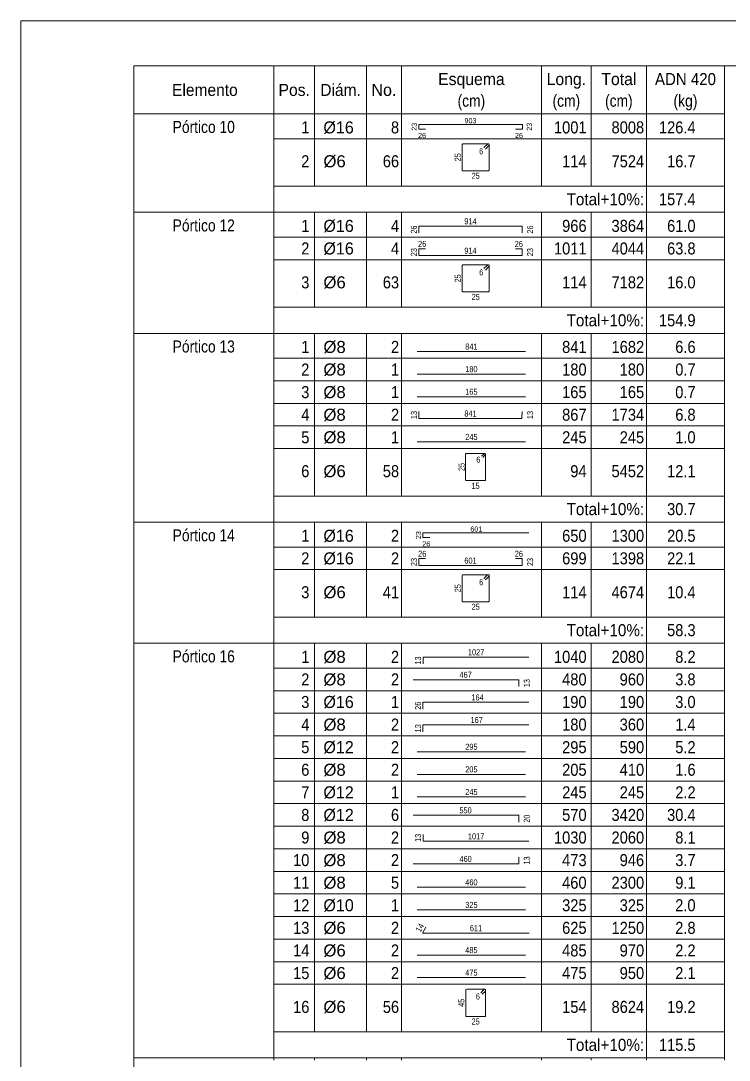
# Model space of a CAD drawing. Header units: millimetres. Extents: x 2 to 158, y -69 to 77.
# Drawn here: x 2.41 to 18.09, y -0.62 to 22.39 of the extents above; entities that cross this region are included whole.
import ezdxf
from ezdxf.enums import TextEntityAlignment as Align

# ---------------------------------------------------------------- set-up
doc = ezdxf.new("R2010")
doc.units = ezdxf.units.MM
for name, color, linetype, lineweight in [('DESPIECES_TABLA', 7, 'Continuous', 9), ('RECUAD_LIMITES', 2, 'Continuous', 0), ('RECUAD_MARCO', 1, 'Continuous', 20), ('TABLAS', 1, 'Continuous', 9), ('TEXTO_TABLAS', 1, 'Continuous', 0), ('TEXTOS_COTAS_DESPIECES_TABLA', 1, 'Continuous', 0)]:
    doc.layers.add(name, color=color, linetype=linetype, lineweight=lineweight)
doc.styles.add('CYPETXT_romans', font='arial.ttf', dxfattribs={"height": 0.2})

msp = doc.modelspace()

# ---------------------------------------------------------------- linework, layer by layer
at = {"layer": 'DESPIECES_TABLA'}
for points in [[(11.36377, 19.98784), (11.21377, 19.98784), (11.21377, 20.08901), (13.5085, 20.08901), (13.5085, 19.98784), (13.3585, 19.98784)], [(12.69281, 19.54595), (12.76967, 19.62281), (12.77264, 19.62643), (12.77485, 19.63056), (12.77621, 19.63505), (12.77667, 19.63971), (12.77621, 19.64438), (12.77485, 19.64887), (12.77264, 19.653), (12.76967, 19.65662), (12.76605, 19.6596), (12.76191, 19.66181), (12.75743, 19.66317), (12.75276, 19.66363), (12.20059, 19.66363), (12.19144, 19.66181), (12.18368, 19.65662), (12.17849, 19.64887), (12.17667, 19.63971), (12.17667, 19.08754), (12.17849, 19.07839), (12.18368, 19.07063), (12.19144, 19.06545), (12.20059, 19.06363), (12.75276, 19.06363), (12.76191, 19.06545), (12.76967, 19.07063), (12.77485, 19.07839), (12.77667, 19.08754), (12.77667, 19.63971), (12.77621, 19.64438), (12.77485, 19.64887), (12.77264, 19.653), (12.76967, 19.65662), (12.76605, 19.6596), (12.76191, 19.66181), (12.75743, 19.66317), (12.75276, 19.66363), (12.7481, 19.66317), (12.74361, 19.66181), (12.73948, 19.6596), (12.73585, 19.65662), (12.65899, 19.57976)], [(11.21604, 17.68777), (11.21604, 17.83777), (13.50578, 17.83777), (13.50578, 17.68777)], [(11.36604, 17.33777), (11.21604, 17.33777), (11.21604, 17.18777), (13.50578, 17.18777), (13.50578, 17.33777), (13.35578, 17.33777)], [(12.69281, 16.86595), (12.76967, 16.94281), (12.77264, 16.94643), (12.77485, 16.95056), (12.77621, 16.95505), (12.77667, 16.95971), (12.77621, 16.96438), (12.77485, 16.96887), (12.77264, 16.973), (12.76967, 16.97662), (12.76605, 16.9796), (12.76191, 16.98181), (12.75743, 16.98317), (12.75276, 16.98363), (12.20059, 16.98363), (12.19144, 16.98181), (12.18368, 16.97662), (12.17849, 16.96887), (12.17667, 16.95971), (12.17667, 16.40754), (12.17849, 16.39839), (12.18368, 16.39063), (12.19144, 16.38545), (12.20059, 16.38363), (12.75276, 16.38363), (12.76191, 16.38545), (12.76967, 16.39063), (12.77485, 16.39839), (12.77667, 16.40754), (12.77667, 16.95971), (12.77621, 16.96438), (12.77485, 16.96887), (12.77264, 16.973), (12.76967, 16.97662), (12.76605, 16.9796), (12.76191, 16.98181), (12.75743, 16.98317), (12.75276, 16.98363), (12.7481, 16.98317), (12.74361, 16.98181), (12.73948, 16.9796), (12.73585, 16.97662), (12.65899, 16.89976)], [(11.18091, 15.06304), (13.58091, 15.06304)], [(11.18091, 14.56304), (13.58091, 14.56304)], [(11.18091, 14.06304), (13.58091, 14.06304)], [(11.2163, 13.73268), (11.2163, 13.58268), (13.49899, 13.58268), (13.50553, 13.73268)], [(11.18091, 13.06304), (13.58091, 13.06304)], [(12.63041, 12.72068), (12.68659, 12.77686), (12.68877, 12.77951), (12.69038, 12.78253), (12.69138, 12.78581), (12.69171, 12.78922), (12.69138, 12.79263), (12.69038, 12.79591), (12.68877, 12.79893), (12.68659, 12.80158), (12.68395, 12.80375), (12.68092, 12.80537), (12.67764, 12.80636), (12.67423, 12.8067), (12.27063, 12.8067), (12.26394, 12.80537), (12.25827, 12.80158), (12.25448, 12.79591), (12.25315, 12.78922), (12.25315, 12.22418), (12.25448, 12.21749), (12.25827, 12.21182), (12.26394, 12.20803), (12.27063, 12.2067), (12.67423, 12.2067), (12.68092, 12.20803), (12.68659, 12.21182), (12.69038, 12.21749), (12.69171, 12.22418), (12.69171, 12.78922), (12.69138, 12.79263), (12.69038, 12.79591), (12.68877, 12.79893), (12.68659, 12.80158), (12.68395, 12.80375), (12.68092, 12.80537), (12.67764, 12.80636), (12.67423, 12.8067), (12.67082, 12.80636), (12.66755, 12.80537), (12.66452, 12.80375), (12.66188, 12.80158), (12.6057, 12.7454)], [(11.45738, 10.94796), (11.30738, 10.94796), (11.30738, 11.04875), (13.65471, 11.04875)], [(11.36575, 10.47788), (11.21575, 10.47788), (11.21575, 10.32788), (13.50607, 10.32788), (13.50607, 10.47788), (13.35607, 10.47788)], [(12.69281, 10.00595), (12.76967, 10.08281), (12.77264, 10.08643), (12.77485, 10.09056), (12.77621, 10.09505), (12.77667, 10.09971), (12.77621, 10.10438), (12.77485, 10.10887), (12.77264, 10.113), (12.76967, 10.11662), (12.76605, 10.1196), (12.76191, 10.12181), (12.75743, 10.12317), (12.75276, 10.12363), (12.20059, 10.12363), (12.19144, 10.12181), (12.18368, 10.11662), (12.17849, 10.10887), (12.17667, 10.09971), (12.17667, 9.54754), (12.17849, 9.53839), (12.18368, 9.53063), (12.19144, 9.52545), (12.20059, 9.52363), (12.75276, 9.52363), (12.76191, 9.52545), (12.76967, 9.53063), (12.77485, 9.53839), (12.77667, 9.54754), (12.77667, 10.09971), (12.77621, 10.10438), (12.77485, 10.10887), (12.77264, 10.113), (12.76967, 10.11662), (12.76605, 10.1196), (12.76191, 10.12181), (12.75743, 10.12317), (12.75276, 10.12363), (12.7481, 10.12317), (12.74361, 10.12181), (12.73948, 10.1196), (12.73585, 10.11662), (12.65899, 10.03976)], [(11.31004, 8.1471), (11.31004, 8.2971), (13.65468, 8.2971)], [(11.08868, 7.79718), (13.43044, 7.79718), (13.43044, 7.64718)], [(11.30874, 7.14766), (11.30874, 7.29766), (13.65484, 7.29766)], [(11.30946, 6.64735), (11.30946, 6.79735), (13.65475, 6.79735)], [(11.18091, 6.20304), (13.58091, 6.20304)], [(11.18091, 5.70304), (13.58091, 5.70304)], [(11.18091, 5.20304), (13.58091, 5.20304)], [(11.08867, 4.79721), (13.43051, 4.79721), (13.43051, 4.64721)], [(11.31003, 4.3721), (11.31003, 4.2221), (13.65468, 4.2221)], [(11.08868, 3.72219), (13.43044, 3.72219), (13.43044, 3.87219)], [(11.18091, 3.20304), (13.58091, 3.20304)], [(11.18091, 2.70304), (13.58091, 2.70304)], [(11.37244, 2.31842), (11.29744, 2.18852), (13.65882, 2.18852)], [(11.18091, 1.70304), (13.58091, 1.70304)], [(11.18091, 1.20304), (13.58091, 1.20304)], [(12.61874, 0.83609), (12.68956, 0.90691), (12.6923, 0.91025), (12.69434, 0.91406), (12.69559, 0.91819), (12.69602, 0.92249), (12.69559, 0.92679), (12.69434, 0.93092), (12.6923, 0.93473), (12.68956, 0.93807), (12.68622, 0.94081), (12.68242, 0.94285), (12.67828, 0.9441), (12.67398, 0.94452), (12.27689, 0.94452), (12.26846, 0.94285), (12.26131, 0.93807), (12.25653, 0.93092), (12.25485, 0.92249), (12.25485, 0.36656), (12.25653, 0.35813), (12.26131, 0.35098), (12.26846, 0.3462), (12.27689, 0.34452), (12.67398, 0.34452), (12.68242, 0.3462), (12.68956, 0.35098), (12.69434, 0.35813), (12.69602, 0.36656), (12.69602, 0.92249), (12.69559, 0.92679), (12.69434, 0.93092), (12.6923, 0.93473), (12.68956, 0.93807), (12.68622, 0.94081), (12.68242, 0.94285), (12.67828, 0.9441), (12.67398, 0.94452), (12.66968, 0.9441), (12.66555, 0.94285), (12.66174, 0.94081), (12.6584, 0.93807), (12.58758, 0.86725)]]:
    msp.add_lwpolyline(points, dxfattribs=at)
at = {"layer": 'RECUAD_LIMITES'}
msp.add_lwpolyline([(2.40691, -19.61496), (61.80691, -19.61496), (61.80691, 22.38504), (2.40691, 22.38504), (2.40691, -19.61496)], close=True, dxfattribs=at)
at = {"layer": 'RECUAD_MARCO'}
msp.add_lwpolyline([(4.90691, -18.61496), (60.80691, -18.61496), (60.80691, 21.38504), (4.90691, 21.38504), (4.90691, -18.61496)], close=True, dxfattribs=at)
at = {"layer": 'TABLAS'}
for p, q in [((4.90691, 20.27504), (4.90691, 21.38504)), ((4.90691, 21.38504), (17.98291, 21.38504)), ((8.00691, 20.27504), (8.00691, 21.38504)), ((8.91091, 20.27504), (8.91091, 21.38504)), ((10.05891, 20.27504), (10.05891, 21.38504)), ((10.83091, 20.27504), (10.83091, 21.38504)), ((13.93091, 20.27504), (13.93091, 21.38504)), ((15.03491, 20.27504), (15.03491, 21.38504)), ((16.25491, 20.27504), (16.25491, 21.38504)), ((17.98291, 20.27504), (17.98291, 21.38504)), ((4.90691, 20.32504), (17.98291, 20.32504)), ((4.90691, 18.19504), (4.90691, 20.27504)), ((8.00691, 18.19504), (8.00691, 20.27504)), ((8.91091, 18.72504), (8.91091, 20.27504)), ((10.05891, 18.72504), (10.05891, 20.27504)), ((10.83091, 18.72504), (10.83091, 20.27504)), ((13.93091, 18.72504), (13.93091, 20.27504)), ((15.03491, 18.72504), (15.03491, 20.27504)), ((16.25491, 18.19504), (16.25491, 20.27504)), ((17.98291, 18.19504), (17.98291, 20.27504)), ((8.00691, 18.72504), (17.98291, 18.72504)), ((4.90691, 18.09504), (4.90691, 18.19504)), ((8.00691, 18.09504), (8.00691, 18.19504)), ((16.25491, 18.09504), (16.25491, 18.19504)), ((17.98291, 18.09504), (17.98291, 18.19504)), ((4.90691, 18.14504), (17.98291, 18.14504)), ((4.90691, 15.51504), (4.90691, 18.09504)), ((8.00691, 15.51504), (8.00691, 18.09504)), ((8.91091, 18.09504), (8.91091, 18.14504)), ((8.91091, 16.04504), (8.91091, 18.09504)), ((10.05891, 18.09504), (10.05891, 18.14504)), ((10.05891, 16.04504), (10.05891, 18.09504)), ((10.83091, 18.09504), (10.83091, 18.14504)), ((10.83091, 16.04504), (10.83091, 18.09504)), ((13.93091, 18.09504), (13.93091, 18.14504)), ((13.93091, 16.04504), (13.93091, 18.09504)), ((15.03491, 18.09504), (15.03491, 18.14504)), ((15.03491, 16.04504), (15.03491, 18.09504)), ((16.25491, 15.51504), (16.25491, 18.09504)), ((17.98291, 15.51504), (17.98291, 18.09504)), ((8.00691, 16.04504), (17.98291, 16.04504)), ((4.90691, 15.41504), (4.90691, 15.51504)), ((4.90691, 15.46504), (17.98291, 15.46504)), ((8.00691, 15.41504), (8.00691, 15.51504)), ((8.91091, 15.41504), (8.91091, 15.46504)), ((10.05891, 15.41504), (10.05891, 15.46504)), ((10.83091, 15.41504), (10.83091, 15.46504)), ((13.93091, 15.41504), (13.93091, 15.46504)), ((15.03491, 15.41504), (15.03491, 15.46504)), ((16.25491, 15.41504), (16.25491, 15.51504)), ((17.98291, 15.41504), (17.98291, 15.51504)), ((4.90691, 11.33504), (4.90691, 15.41504)), ((8.00691, 11.33504), (8.00691, 15.41504)), ((8.91091, 11.86504), (8.91091, 15.41504)), ((10.05891, 11.86504), (10.05891, 15.41504)), ((10.83091, 11.86504), (10.83091, 15.41504)), ((13.93091, 11.86504), (13.93091, 15.41504)), ((15.03491, 11.86504), (15.03491, 15.41504)), ((16.25491, 11.33504), (16.25491, 15.41504)), ((17.98291, 11.33504), (17.98291, 15.41504)), ((8.00691, 11.86504), (17.98291, 11.86504)), ((4.90691, 11.23504), (4.90691, 11.33504)), ((4.90691, 11.28504), (17.98291, 11.28504)), ((8.00691, 11.23504), (8.00691, 11.33504)), ((8.91091, 11.23504), (8.91091, 11.28504)), ((10.05891, 11.23504), (10.05891, 11.28504)), ((10.83091, 11.23504), (10.83091, 11.28504)), ((13.93091, 11.23504), (13.93091, 11.28504)), ((15.03491, 11.23504), (15.03491, 11.28504)), ((16.25491, 11.23504), (16.25491, 11.33504)), ((17.98291, 11.23504), (17.98291, 11.33504)), ((4.90691, 8.65504), (4.90691, 11.23504)), ((8.00691, 8.65504), (8.00691, 11.23504)), ((8.91091, 9.18504), (8.91091, 11.23504)), ((10.05891, 9.18504), (10.05891, 11.23504)), ((10.83091, 9.18504), (10.83091, 11.23504)), ((13.93091, 9.18504), (13.93091, 11.23504)), ((15.03491, 9.18504), (15.03491, 11.23504)), ((16.25491, 8.65504), (16.25491, 11.23504)), ((17.98291, 8.65504), (17.98291, 11.23504)), ((8.00691, 9.18504), (17.98291, 9.18504)), ((4.90691, 8.55504), (4.90691, 8.65504)), ((4.90691, 8.60504), (17.98291, 8.60504)), ((4.90691, -0.52496), (4.90691, 8.55504)), ((8.00691, 8.55504), (8.00691, 8.65504)), ((8.00691, -0.52496), (8.00691, 8.55504)), ((8.91091, 8.55504), (8.91091, 8.60504)), ((8.91091, 0.00504), (8.91091, 8.55504)), ((10.05891, 8.55504), (10.05891, 8.60504)), ((10.05891, 0.00504), (10.05891, 8.55504)), ((10.83091, 8.55504), (10.83091, 8.60504)), ((10.83091, 0.00504), (10.83091, 8.55504)), ((13.93091, 8.55504), (13.93091, 8.60504)), ((13.93091, 0.00504), (13.93091, 8.55504)), ((15.03491, 8.55504), (15.03491, 8.60504)), ((15.03491, 0.00504), (15.03491, 8.55504)), ((16.25491, 8.55504), (16.25491, 8.65504)), ((16.25491, -0.52496), (16.25491, 8.55504)), ((17.98291, 8.55504), (17.98291, 8.65504)), ((17.98291, -0.52496), (17.98291, 8.55504)), ((8.00691, 0.00504), (17.98291, 0.00504)), ((4.90691, -0.62496), (4.90691, -0.52496)), ((4.90691, -0.57496), (17.98291, -0.57496)), ((8.00691, -0.62496), (8.00691, -0.52496)), ((8.91091, -0.62496), (8.91091, -0.57496)), ((10.05891, -0.62496), (10.05891, -0.57496)), ((10.83091, -0.62496), (10.83091, -0.57496)), ((13.93091, -0.62496), (13.93091, -0.57496)), ((15.03491, -0.62496), (15.03491, -0.57496)), ((16.25491, -0.62496), (16.25491, -0.52496)), ((17.98291, -0.62496), (17.98291, -0.52496))]:
    msp.add_line(p, q, dxfattribs=at)
at = {"layer": 'TEXTO_TABLAS'}
for p, q in [((8.00691, 19.77504), (17.98291, 19.77504)), ((8.00691, 17.59504), (17.98291, 17.59504)), ((8.00691, 17.09504), (17.98291, 17.09504)), ((8.00691, 14.91504), (17.98291, 14.91504)), ((8.00691, 14.41504), (17.98291, 14.41504)), ((8.00691, 13.91504), (17.98291, 13.91504)), ((8.00691, 13.41504), (17.98291, 13.41504)), ((8.00691, 12.91504), (17.98291, 12.91504)), ((8.00691, 10.73504), (17.98291, 10.73504)), ((8.00691, 10.23504), (17.98291, 10.23504)), ((8.00691, 8.05504), (17.98291, 8.05504)), ((8.00691, 7.55504), (17.98291, 7.55504)), ((8.00691, 7.05504), (17.98291, 7.05504)), ((8.00691, 6.55504), (17.98291, 6.55504)), ((8.00691, 6.05504), (17.98291, 6.05504)), ((8.00691, 5.55504), (17.98291, 5.55504)), ((8.00691, 5.05504), (17.98291, 5.05504)), ((8.00691, 4.55504), (17.98291, 4.55504)), ((8.00691, 4.05504), (17.98291, 4.05504)), ((8.00691, 3.55504), (17.98291, 3.55504)), ((8.00691, 3.05504), (17.98291, 3.05504)), ((8.00691, 2.55504), (17.98291, 2.55504)), ((8.00691, 2.05504), (17.98291, 2.05504)), ((8.00691, 1.55504), (17.98291, 1.55504)), ((8.00691, 1.05504), (17.98291, 1.05504))]:
    msp.add_line(p, q, dxfattribs=at)

# ---------------------------------------------------------------- texts
at = {"layer": 'TEXTO_TABLAS', "style": 'CYPETXT_romans'}
for s, width, p in [('Esquema', 0.93681, (12.38091, 21.09504)), ('Long.', 0.9375, (14.48291, 21.09504)), ('Total', 0.935673, (15.64491, 21.09504)), ('ADN 420', 0.893197, (17.11891, 21.09504)), ('Elemento', 0.923378, (6.48191, 20.85504)), ('Pos.', 0.930268, (8.45891, 20.85504)), ('Diám.', 0.924488, (9.48491, 20.85504)), ('No.', 0.948905, (10.44491, 20.85504)), ('(cm)', 0.819001, (12.38091, 20.61504)), ('(cm)', 0.819001, (14.48291, 20.61504)), ('(cm)', 0.819001, (15.64491, 20.61504)), ('(kg)', 0.827954, (17.11891, 20.61504)), ('Pórtico 10', 0.820327, (6.45691, 20.03504)), ('Pórtico 12', 0.820327, (6.45691, 17.85504)), ('Pórtico 13', 0.820327, (6.45691, 15.17504)), ('Pórtico 14', 0.820327, (6.45691, 10.99504)), ('Pórtico 16', 0.820327, (6.45691, 8.31504))]:
    msp.add_text(s, height=0.266667, dxfattribs=dict(at, width=width)).set_placement(p, align=Align.MIDDLE_CENTER)
for s, height, width, p in [('1', 0.26667, 0.872274, (8.79491, 20.02504)), ('8', 0.26667, 0.872274, (10.78091, 20.02504)), ('1001', 0.266667, 0.872274, (14.93091, 20.02504)), ('8008', 0.266667, 0.872274, (16.20491, 20.02504)), ('126.4', 0.266667, 0.869965, (17.34291, 20.02504)), ('2', 0.26667, 0.872274, (8.79491, 19.27504)), ('66', 0.266667, 0.872274, (10.78091, 19.27504)), ('114', 0.266667, 0.872274, (14.93091, 19.27504)), ('7524', 0.266667, 0.872274, (16.20491, 19.27504)), ('16.7', 0.266667, 0.869308, (17.34291, 19.27504)), ('Total+10%:', 0.266667, 0.906671, (16.20491, 18.43504)), ('157.4', 0.266667, 0.869965, (17.34291, 18.43504)), ('1', 0.26667, 0.872274, (8.79491, 17.84504)), ('4', 0.26667, 0.872274, (10.78091, 17.84504)), ('966', 0.266667, 0.872274, (14.93091, 17.84504)), ('3864', 0.266667, 0.872274, (16.20491, 17.84504)), ('61.0', 0.266667, 0.869308, (17.34291, 17.84504)), ('2', 0.26667, 0.872274, (8.79491, 17.34504)), ('4', 0.26667, 0.872274, (10.78091, 17.34504)), ('1011', 0.266667, 0.872274, (14.93091, 17.34504)), ('4044', 0.266667, 0.872274, (16.20491, 17.34504)), ('63.8', 0.266667, 0.869308, (17.34291, 17.34504)), ('3', 0.26667, 0.872274, (8.79491, 16.59504)), ('63', 0.266667, 0.872274, (10.78091, 16.59504)), ('114', 0.266667, 0.872274, (14.93091, 16.59504)), ('7182', 0.266667, 0.872274, (16.20491, 16.59504)), ('16.0', 0.266667, 0.869308, (17.34291, 16.59504)), ('Total+10%:', 0.266667, 0.906671, (16.20491, 15.75504)), ('154.9', 0.266667, 0.869965, (17.34291, 15.75504)), ('1', 0.26667, 0.872274, (8.79491, 15.16504)), ('2', 0.26667, 0.872274, (10.78091, 15.16504)), ('841', 0.266667, 0.872274, (14.93091, 15.16504)), ('1682', 0.266667, 0.872274, (16.20491, 15.16504)), ('6.6', 0.266667, 0.868127, (17.34291, 15.16504)), ('2', 0.26667, 0.872274, (8.79491, 14.66504)), ('1', 0.26667, 0.872274, (10.78091, 14.66504)), ('180', 0.266667, 0.872274, (14.93091, 14.66504)), ('180', 0.266667, 0.872274, (16.20491, 14.66504)), ('0.7', 0.266667, 0.868127, (17.34291, 14.66504)), ('3', 0.26667, 0.872274, (8.79491, 14.16504)), ('1', 0.26667, 0.872274, (10.78091, 14.16504)), ('165', 0.266667, 0.872274, (14.93091, 14.16504)), ('165', 0.266667, 0.872274, (16.20491, 14.16504)), ('0.7', 0.266667, 0.868127, (17.34291, 14.16504)), ('4', 0.26667, 0.872274, (8.79491, 13.66504)), ('2', 0.26667, 0.872274, (10.78091, 13.66504)), ('867', 0.266667, 0.872274, (14.93091, 13.66504)), ('1734', 0.266667, 0.872274, (16.20491, 13.66504)), ('6.8', 0.266667, 0.868127, (17.34291, 13.66504)), ('5', 0.26667, 0.872274, (8.79491, 13.16504)), ('1', 0.26667, 0.872274, (10.78091, 13.16504)), ('245', 0.266667, 0.872274, (14.93091, 13.16504)), ('245', 0.266667, 0.872274, (16.20491, 13.16504)), ('1.0', 0.266667, 0.868127, (17.34291, 13.16504)), ('6', 0.26667, 0.872274, (8.79491, 12.41504)), ('58', 0.266667, 0.872274, (10.78091, 12.41504)), ('94', 0.266667, 0.872274, (14.93091, 12.41504)), ('5452', 0.266667, 0.872274, (16.20491, 12.41504)), ('12.1', 0.266667, 0.869308, (17.34291, 12.41504)), ('Total+10%:', 0.266667, 0.906671, (16.20491, 11.57504)), ('30.7', 0.266667, 0.869308, (17.34291, 11.57504)), ('1', 0.26667, 0.872274, (8.79491, 10.98504)), ('2', 0.26667, 0.872274, (10.78091, 10.98504)), ('650', 0.266667, 0.872274, (14.93091, 10.98504)), ('1300', 0.266667, 0.872274, (16.20491, 10.98504)), ('20.5', 0.266667, 0.869308, (17.34291, 10.98504)), ('2', 0.26667, 0.872274, (8.79491, 10.48504)), ('2', 0.26667, 0.872274, (10.78091, 10.48504)), ('699', 0.266667, 0.872274, (14.93091, 10.48504)), ('1398', 0.266667, 0.872274, (16.20491, 10.48504)), ('22.1', 0.266667, 0.869308, (17.34291, 10.48504)), ('3', 0.26667, 0.872274, (8.79491, 9.73504)), ('41', 0.266667, 0.872274, (10.78091, 9.73504)), ('114', 0.266667, 0.872274, (14.93091, 9.73504)), ('4674', 0.266667, 0.872274, (16.20491, 9.73504)), ('10.4', 0.266667, 0.869308, (17.34291, 9.73504)), ('Total+10%:', 0.266667, 0.906671, (16.20491, 8.89504)), ('58.3', 0.266667, 0.869308, (17.34291, 8.89504)), ('1', 0.26667, 0.872274, (8.79491, 8.30504)), ('2', 0.26667, 0.872274, (10.78091, 8.30504)), ('1040', 0.266667, 0.872274, (14.93091, 8.30504)), ('2080', 0.266667, 0.872274, (16.20491, 8.30504)), ('8.2', 0.266667, 0.868127, (17.34291, 8.30504)), ('2', 0.26667, 0.872274, (8.79491, 7.80504)), ('2', 0.26667, 0.872274, (10.78091, 7.80504)), ('480', 0.266667, 0.872274, (14.93091, 7.80504)), ('960', 0.266667, 0.872274, (16.20491, 7.80504)), ('3.8', 0.266667, 0.868127, (17.34291, 7.80504)), ('3', 0.26667, 0.872274, (8.79491, 7.30504)), ('1', 0.26667, 0.872274, (10.78091, 7.30504)), ('190', 0.266667, 0.872274, (14.93091, 7.30504)), ('190', 0.266667, 0.872274, (16.20491, 7.30504)), ('3.0', 0.266667, 0.868127, (17.34291, 7.30504)), ('4', 0.26667, 0.872274, (8.79491, 6.80504)), ('2', 0.26667, 0.872274, (10.78091, 6.80504)), ('180', 0.266667, 0.872274, (14.93091, 6.80504)), ('360', 0.266667, 0.872274, (16.20491, 6.80504)), ('1.4', 0.266667, 0.868127, (17.34291, 6.80504)), ('5', 0.26667, 0.872274, (8.79491, 6.30504)), ('2', 0.26667, 0.872274, (10.78091, 6.30504)), ('295', 0.266667, 0.872274, (14.93091, 6.30504)), ('590', 0.266667, 0.872274, (16.20491, 6.30504)), ('5.2', 0.266667, 0.868127, (17.34291, 6.30504)), ('6', 0.26667, 0.872274, (8.79491, 5.80504)), ('2', 0.26667, 0.872274, (10.78091, 5.80504)), ('205', 0.266667, 0.872274, (14.93091, 5.80504)), ('410', 0.266667, 0.872274, (16.20491, 5.80504)), ('1.6', 0.266667, 0.868127, (17.34291, 5.80504)), ('7', 0.26667, 0.872274, (8.79491, 5.30504)), ('1', 0.26667, 0.872274, (10.78091, 5.30504)), ('245', 0.266667, 0.872274, (14.93091, 5.30504)), ('245', 0.266667, 0.872274, (16.20491, 5.30504)), ('2.2', 0.266667, 0.868127, (17.34291, 5.30504)), ('8', 0.26667, 0.872274, (8.79491, 4.80504)), ('6', 0.26667, 0.872274, (10.78091, 4.80504)), ('570', 0.266667, 0.872274, (14.93091, 4.80504)), ('3420', 0.266667, 0.872274, (16.20491, 4.80504)), ('30.4', 0.266667, 0.869308, (17.34291, 4.80504)), ('9', 0.26667, 0.872274, (8.79491, 4.30504)), ('2', 0.26667, 0.872274, (10.78091, 4.30504)), ('1030', 0.266667, 0.872274, (14.93091, 4.30504)), ('2060', 0.266667, 0.872274, (16.20491, 4.30504)), ('8.1', 0.266667, 0.868127, (17.34291, 4.30504)), ('10', 0.266667, 0.872274, (8.79491, 3.80504)), ('2', 0.26667, 0.872274, (10.78091, 3.80504)), ('473', 0.266667, 0.872274, (14.93091, 3.80504)), ('946', 0.266667, 0.872274, (16.20491, 3.80504)), ('3.7', 0.266667, 0.868127, (17.34291, 3.80504)), ('11', 0.266667, 0.872274, (8.79491, 3.30504)), ('5', 0.26667, 0.872274, (10.78091, 3.30504)), ('460', 0.266667, 0.872274, (14.93091, 3.30504)), ('2300', 0.266667, 0.872274, (16.20491, 3.30504)), ('9.1', 0.266667, 0.868127, (17.34291, 3.30504)), ('12', 0.266667, 0.872274, (8.79491, 2.80504)), ('1', 0.26667, 0.872274, (10.78091, 2.80504)), ('325', 0.266667, 0.872274, (14.93091, 2.80504)), ('325', 0.266667, 0.872274, (16.20491, 2.80504)), ('2.0', 0.266667, 0.868127, (17.34291, 2.80504)), ('13', 0.266667, 0.872274, (8.79491, 2.30504)), ('2', 0.26667, 0.872274, (10.78091, 2.30504)), ('625', 0.266667, 0.872274, (14.93091, 2.30504)), ('1250', 0.266667, 0.872274, (16.20491, 2.30504)), ('2.8', 0.266667, 0.868127, (17.34291, 2.30504)), ('14', 0.266667, 0.872274, (8.79491, 1.80504)), ('2', 0.26667, 0.872274, (10.78091, 1.80504)), ('485', 0.266667, 0.872274, (14.93091, 1.80504)), ('970', 0.266667, 0.872274, (16.20491, 1.80504)), ('2.2', 0.266667, 0.868127, (17.34291, 1.80504)), ('15', 0.266667, 0.872274, (8.79491, 1.30504)), ('2', 0.26667, 0.872274, (10.78091, 1.30504)), ('475', 0.266667, 0.872274, (14.93091, 1.30504)), ('950', 0.266667, 0.872274, (16.20491, 1.30504)), ('2.1', 0.266667, 0.868127, (17.34291, 1.30504)), ('16', 0.266667, 0.872274, (8.79491, 0.55504)), ('56', 0.266667, 0.872274, (10.78091, 0.55504)), ('8624', 0.266667, 0.872274, (16.20491, 0.55504)), ('19.2', 0.266667, 0.869308, (17.34291, 0.55504)), ('154', 0.266667, 0.872274, (14.93091, 0.55504)), ('Total+10%:', 0.266667, 0.906671, (16.20491, -0.28496)), ('115.5', 0.266667, 0.869965, (17.34291, -0.28496))]:
    msp.add_text(s, height=height, dxfattribs=dict(at, width=width)).set_placement(p, align=Align.MIDDLE_RIGHT)
for s, width, p in [('%%c16', 0.955414, (9.10491, 20.02504)), ('%%c6', 0.99505, (9.10491, 19.27504)), ('%%c16', 0.955414, (9.10491, 17.84504)), ('%%c16', 0.955414, (9.10491, 17.34504)), ('%%c6', 0.99505, (9.10491, 16.59504)), ('%%c8', 0.99505, (9.10491, 15.16504)), ('%%c8', 0.99505, (9.10491, 14.66504)), ('%%c8', 0.99505, (9.10491, 14.16504)), ('%%c8', 0.99505, (9.10491, 13.66504)), ('%%c8', 0.99505, (9.10491, 13.16504)), ('%%c6', 0.99505, (9.10491, 12.41504)), ('%%c16', 0.955414, (9.10491, 10.98504)), ('%%c16', 0.955414, (9.10491, 10.48504)), ('%%c6', 0.99505, (9.10491, 9.73504)), ('%%c8', 0.99505, (9.10491, 8.30504)), ('%%c8', 0.99505, (9.10491, 7.80504)), ('%%c16', 0.955414, (9.10491, 7.30504)), ('%%c8', 0.99505, (9.10491, 6.80504)), ('%%c12', 0.955414, (9.10491, 6.30504)), ('%%c8', 0.99505, (9.10491, 5.80504)), ('%%c12', 0.955414, (9.10491, 5.30504)), ('%%c12', 0.955414, (9.10491, 4.80504)), ('%%c8', 0.99505, (9.10491, 4.30504)), ('%%c8', 0.99505, (9.10491, 3.80504)), ('%%c8', 0.99505, (9.10491, 3.30504)), ('%%c10', 0.955414, (9.10491, 2.80504)), ('%%c6', 0.99505, (9.10491, 2.30504)), ('%%c6', 0.99505, (9.10491, 1.80504)), ('%%c6', 0.99505, (9.10491, 1.30504)), ('%%c6', 0.99505, (9.10491, 0.55504))]:
    msp.add_text(s, height=0.266667, dxfattribs=dict(at, width=width)).set_placement(p, align=Align.MIDDLE_LEFT)
at = {"layer": 'TEXTOS_COTAS_DESPIECES_TABLA', "style": 'CYPETXT_romans', "width": 0.872274}
for s, height, rotation, p in [('23', 0.113333, 90, (11.17272, 20.03842)), ('25', 0.133333, 90, (12.14515, 19.36363)), ('26', 0.133333, 90, (11.17451, 17.76277)), ('23', 0.133333, 90, (11.17451, 17.26277)), ('25', 0.133333, 90, (12.14515, 16.68363)), ('13', 0.133333, 90, (11.17457, 13.65768)), ('25', 0.133333, 90, (12.23011, 12.5067)), ('23', 0.113333, 90, (11.26527, 10.99835)), ('23', 0.133333, 90, (11.17444, 10.40288)), ('25', 0.133333, 90, (12.14515, 9.82363)), ('13', 0.133333, 90, (11.26715, 8.2221)), ('26', 0.133333, 90, (11.26699, 7.22266)), ('13', 0.133333, 90, (11.26708, 6.72235)), ('13', 0.133333, 90, (11.26715, 4.2971)), ('14', 0.133333, 60.00071, (11.29757, 2.27504)), ('45', 0.133333, 90, (12.22581, 0.64452))]:
    msp.add_text(s, height=height, rotation=rotation, dxfattribs=at).set_placement(p, align=Align.CENTER)
for s, height, p in [('903', 0.113333, (12.36114, 20.1167)), ('914', 0.133333, (12.36091, 17.87931)), ('26', 0.133333, (11.29104, 17.37931)), ('26', 0.133333, (13.43078, 17.37931)), ('914', 0.133333, (12.36091, 17.22931)), ('841', 0.133333, (12.38091, 15.10704)), ('180', 0.133333, (12.38091, 14.60704)), ('165', 0.133333, (12.38091, 14.10704)), ('841', 0.133333, (12.36091, 13.62441)), ('245', 0.133333, (12.38091, 13.10704)), ('601', 0.113333, (12.49041, 11.07704)), ('26', 0.133333, (11.29075, 10.5192)), ('26', 0.133333, (13.43107, 10.5192)), ('601', 0.133333, (12.36091, 10.3692)), ('1027', 0.133333, (12.4851, 8.33998)), ('467', 0.133333, (12.25354, 7.8399)), ('164', 0.133333, (12.51612, 7.33942)), ('167', 0.133333, (12.49896, 6.83973)), ('295', 0.133333, (12.38091, 6.24704)), ('205', 0.133333, (12.38091, 5.74704)), ('245', 0.133333, (12.38091, 5.24704)), ('550', 0.133333, (12.25192, 4.83987)), ('1017', 0.133333, (12.48512, 4.26498)), ('460', 0.133333, (12.25345, 3.76489)), ('460', 0.133333, (12.38091, 3.24704)), ('325', 0.133333, (12.38091, 2.74704)), ('611', 0.133333, (12.48215, 2.23166)), ('485', 0.133333, (12.38091, 1.74704)), ('475', 0.133333, (12.38091, 1.24704))]:
    msp.add_text(s, height=height, dxfattribs=at).set_placement(p, align=Align.CENTER)
for s, height, p in [('23', 0.113333, (13.60623, 20.03842)), ('26', 0.133333, (13.61399, 17.76277)), ('23', 0.133333, (13.61399, 17.26277)), ('13', 0.133333, (13.61392, 13.65768)), ('23', 0.133333, (13.61406, 10.40288)), ('13', 0.133333, (13.53981, 7.72218)), ('20', 0.133333, (13.53983, 4.72221)), ('13', 0.133333, (13.53981, 3.79719))]:
    msp.add_text(s, height=height, rotation=90, dxfattribs=at).set_placement(p, align=Align.TOP_CENTER)
for s, height, p in [('26', 0.113333, (11.28877, 19.90348)), ('26', 0.113333, (13.4335, 19.90348)), ('25', 0.133333, (12.47667, 19.01979)), ('25', 0.133333, (12.47667, 16.33979)), ('15', 0.133333, (12.47243, 12.15672)), ('26', 0.113333, (11.38238, 10.863)), ('25', 0.133333, (12.47667, 9.47979)), ('25', 0.133333, (12.47544, 0.29889))]:
    msp.add_text(s, height=height, dxfattribs=at).set_placement(p, align=Align.TOP_CENTER)
for p in [(12.64281, 19.49595), (12.64281, 16.81595), (12.58041, 12.67068), (12.64281, 9.95595), (12.56874, 0.78609)]:
    msp.add_text('6', height=0.13333, dxfattribs=at).set_placement(p, align=Align.MIDDLE_RIGHT)

doc.saveas('drawing.dxf')
